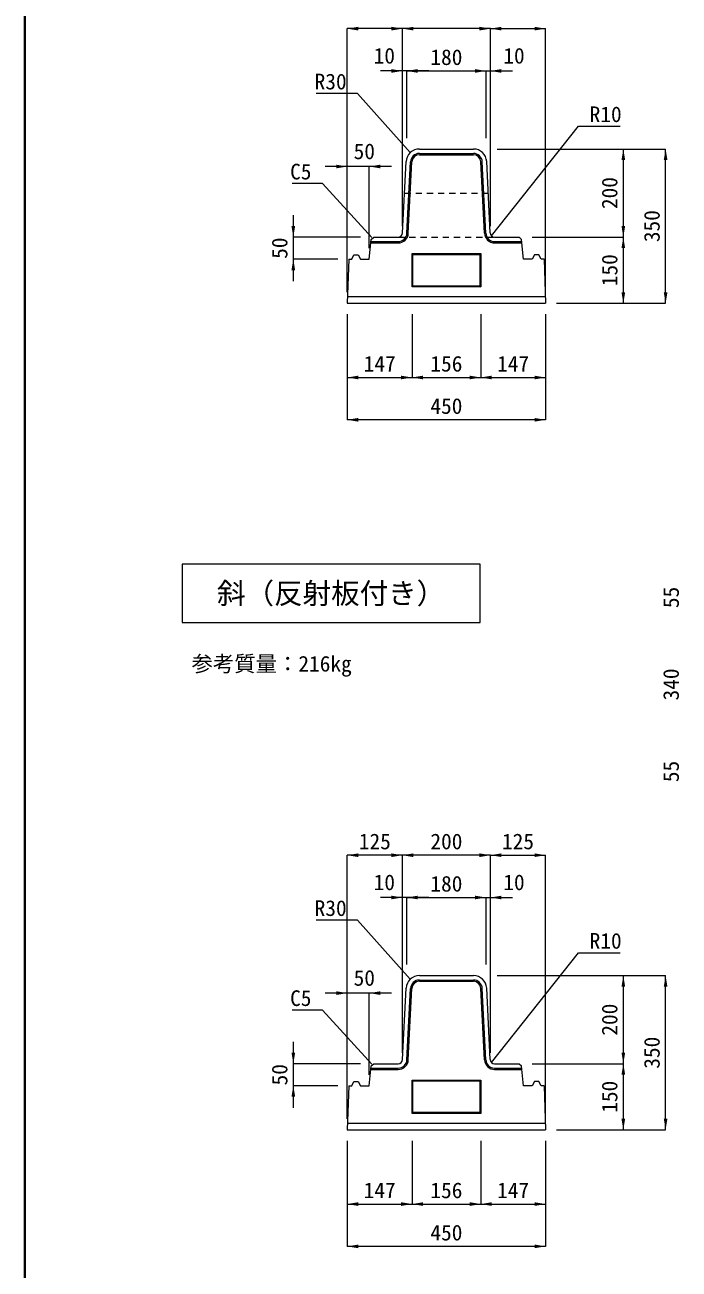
# Model space of a CAD drawing. Units: millimetres at full size, sheet at 1:25. Extents: x 19044 to 37689, y -9270 to 9420.
# Drawn here: x 26074 to 27560, y -7201 to -4377 of the extents above; entities that cross this region are included whole.
import ezdxf
from ezdxf.enums import TextEntityAlignment as Align

# ---------------------------------------------------------------- set-up
doc = ezdxf.new("R2010")
doc.units = ezdxf.units.MM
doc.header["$LTSCALE"] = 25
doc.linetypes.add('USER2', pattern=[1.0125, 0.5625, -0.45])
for name, color, linetype, lineweight in [('0_2', 7, 'Continuous', 9), ('図枠', 7, 'Continuous', 5), ('寸法線', 7, 'Continuous', 9), ('引出線', 4, 'Continuous', 13), ('本体', 2, 'Continuous', 5), ('目地', 120, 'Continuous', 5)]:
    doc.layers.add(name, color=color, linetype=linetype, lineweight=lineweight)
doc.layers.add('文字', color=7, linetype='Continuous')
doc.styles.add('ＭＳ ゴシック', font='')
doc.styles.get('ＭＳ ゴシック').set_extended_font_data('MS Gothic')

# ---------------------------------------------------------------- blocks, each defined once
blk = doc.blocks.new('filled_arrow')
at = {"color": 0, "linetype": 'Continuous', "lineweight": -2}
blk.add_solid([(7.5, 1.25), (0, 0), (7.5, -1.25)], dxfattribs=at)

msp = doc.modelspace()

# ---------------------------------------------------------------- linework, layer by layer
at = {"layer": '0_2', "color": 1, "lineweight": 13}
msp.add_lwpolyline([(27107.8, -5600.8), (26431.18, -5600.8), (26431.18, -5732.86), (27107.8, -5732.86)], close=True, dxfattribs=at)
at = {"layer": '図枠', "lineweight": 40}
msp.add_line((26074.19, -9119.87), (26074.19, -869.87), dxfattribs=at)
at = {"layer": '寸法線', "lineweight": 13}
for p, q in [((26931.26, -4385.26), (26806.26, -4385.26)), ((26806.26, -4983.48), (26806.26, -4385.26)), ((27131.26, -4385.26), (26931.26, -4385.26)), ((26931.26, -4833.48), (26931.26, -4385.26)), ((26931.26, -4833.48), (26931.26, -4385.26)), ((27131.26, -4833.48), (27131.26, -4385.26)), ((27131.26, -4385.26), (27256.26, -4385.26)), ((27131.26, -4833.48), (27131.26, -4385.26)), ((27256.26, -4983.48), (27256.26, -4385.26)), ((26991.26, -4481.26), (26881.26, -4481.26)), ((26931.26, -4833.48), (26931.26, -4481.26)), ((26941.26, -4633.48), (26941.26, -4481.26)), ((26941.26, -4481.26), (27121.26, -4481.26)), ((26941.26, -4633.48), (26941.26, -4481.26)), ((27071.26, -4481.26), (27181.26, -4481.26)), ((27121.26, -4633.48), (27121.26, -4481.26)), ((27121.26, -4633.48), (27121.26, -4481.26)), ((27131.26, -4833.48), (27131.26, -4481.26)), ((27146.26, -4658.48), (27432.95, -4658.48)), ((27146.26, -4658.48), (27528.95, -4658.48)), ((27432.95, -4658.48), (27432.95, -4858.48)), ((27528.95, -5008.48), (27528.95, -4658.48)), ((26906.26, -4698.2), (26756.26, -4698.2)), ((26806.26, -4983.48), (26806.26, -4698.2)), ((26856.26, -4883.48), (26856.26, -4698.2)), ((26683.7, -4808.48), (26683.7, -4958.48)), ((26836.26, -4858.48), (26683.7, -4858.48)), ((27226.26, -4858.48), (27432.95, -4858.48)), ((27226.26, -4858.48), (27432.95, -4858.48)), ((27432.95, -4858.48), (27432.95, -5008.48)), ((26784.6, -4908.48), (26683.7, -4908.48)), ((27281.26, -5008.48), (27432.95, -5008.48)), ((27281.26, -5008.48), (27528.95, -5008.48)), ((26806.26, -5033.48), (26806.26, -5177.02)), ((26806.26, -5033.48), (26806.26, -5273.02)), ((26953.26, -5033.48), (26953.26, -5177.02)), ((26953.26, -5033.48), (26953.26, -5177.02)), ((27109.26, -5033.48), (27109.26, -5177.02)), ((27109.26, -5033.48), (27109.26, -5177.02)), ((27256.26, -5033.48), (27256.26, -5273.02)), ((27256.26, -5033.48), (27256.26, -5177.02)), ((26806.26, -5177.02), (26953.26, -5177.02)), ((26953.26, -5177.02), (27109.26, -5177.02)), ((27109.26, -5177.02), (27256.26, -5177.02)), ((27256.26, -5273.02), (26806.26, -5273.02)), ((26931.26, -6261.17), (26806.26, -6261.17)), ((26806.26, -6859.39), (26806.26, -6261.17)), ((27131.26, -6261.17), (26931.26, -6261.17)), ((26931.26, -6709.39), (26931.26, -6261.17)), ((26931.26, -6709.39), (26931.26, -6261.17)), ((27131.26, -6709.39), (27131.26, -6261.17)), ((27131.26, -6261.17), (27256.26, -6261.17)), ((27131.26, -6709.39), (27131.26, -6261.17)), ((27256.26, -6859.39), (27256.26, -6261.17)), ((26991.26, -6357.17), (26881.26, -6357.17)), ((26931.26, -6709.39), (26931.26, -6357.17)), ((26941.26, -6509.39), (26941.26, -6357.17)), ((26941.26, -6357.17), (27121.26, -6357.17)), ((26941.26, -6509.39), (26941.26, -6357.17)), ((27071.26, -6357.17), (27181.26, -6357.17)), ((27121.26, -6509.39), (27121.26, -6357.17)), ((27121.26, -6509.39), (27121.26, -6357.17)), ((27131.26, -6709.39), (27131.26, -6357.17)), ((27146.26, -6534.39), (27432.95, -6534.39)), ((27146.26, -6534.39), (27528.95, -6534.39)), ((27432.95, -6534.39), (27432.95, -6734.39)), ((27528.95, -6884.39), (27528.95, -6534.39)), ((26906.26, -6574.11), (26756.26, -6574.11)), ((26806.26, -6859.39), (26806.26, -6574.11)), ((26856.26, -6759.39), (26856.26, -6574.11)), ((26683.7, -6684.39), (26683.7, -6834.39)), ((26836.26, -6734.39), (26683.7, -6734.39)), ((27226.26, -6734.39), (27432.95, -6734.39)), ((27226.26, -6734.39), (27432.95, -6734.39)), ((27432.95, -6734.39), (27432.95, -6884.39)), ((26784.6, -6784.39), (26683.7, -6784.39)), ((27281.26, -6884.39), (27432.95, -6884.39)), ((27281.26, -6884.39), (27528.95, -6884.39)), ((26806.26, -6909.39), (26806.26, -7052.93)), ((26806.26, -6909.39), (26806.26, -7148.93)), ((26953.26, -6909.39), (26953.26, -7052.93)), ((26953.26, -6909.39), (26953.26, -7052.93)), ((27109.26, -6909.39), (27109.26, -7052.93)), ((27109.26, -6909.39), (27109.26, -7052.93)), ((27256.26, -6909.39), (27256.26, -7148.93)), ((27256.26, -6909.39), (27256.26, -7052.93)), ((26806.26, -7052.93), (26953.26, -7052.93)), ((26953.26, -7052.93), (27109.26, -7052.93)), ((27109.26, -7052.93), (27256.26, -7052.93)), ((27256.26, -7148.93), (26806.26, -7148.93))]:
    msp.add_line(p, q, dxfattribs=at)
at = {"layer": '引出線'}
for points in [[(26949.12, -4666.74), (26829.75, -4532.53), (26735.84, -4532.53)], [(27133.88, -4855.72), (27331.52, -4606.84), (27425.43, -4606.84)], [(26861.97, -4859.25), (26749.84, -4736.88), (26680.86, -4736.88)], [(26949.12, -6542.65), (26829.75, -6408.44), (26735.84, -6408.44)], [(27133.88, -6731.63), (27331.52, -6482.75), (27425.43, -6482.75)], [(26861.97, -6735.16), (26749.84, -6612.79), (26680.86, -6612.79)]]:
    msp.add_lwpolyline(points, dxfattribs=at)
at = {"layer": '本体', "lineweight": 13}
for p, q in [((26969.8, -4658.48), (27092.73, -4658.48)), ((26931.74, -4848.97), (26939.84, -4686.98)), ((27130.79, -4848.97), (27122.69, -4686.98)), ((26856.26, -4908.48), (26860.77, -4863.45)), ((26860.77, -4863.45), (26866.26, -4858.48)), ((26866.26, -4858.48), (26921.75, -4858.48)), ((27140.78, -4858.48), (27196.26, -4858.48)), ((27196.26, -4858.48), (27201.76, -4863.45)), ((27206.26, -4908.48), (27201.76, -4863.45)), ((26809.6, -4908.48), (26806.26, -5008.48)), ((26809.6, -4908.48), (26816.26, -4908.48)), ((26816.26, -4908.48), (26821.26, -4898.48)), ((26821.26, -4898.48), (26831.26, -4898.48)), ((26831.26, -4898.48), (26836.26, -4908.48)), ((26836.26, -4908.48), (26856.26, -4908.48)), ((27226.26, -4908.48), (27206.26, -4908.48)), ((27231.26, -4898.48), (27226.26, -4908.48)), ((27241.26, -4898.48), (27231.26, -4898.48)), ((27246.26, -4908.48), (27241.26, -4898.48)), ((27252.93, -4908.48), (27246.26, -4908.48)), ((27252.93, -4908.48), (27256.26, -5008.48)), ((26806.26, -5008.48), (27256.26, -5008.48)), ((26969.8, -6534.39), (27092.73, -6534.39)), ((26931.74, -6724.89), (26939.84, -6562.89)), ((27130.79, -6724.89), (27122.69, -6562.89)), ((26856.26, -6784.39), (26860.77, -6739.36)), ((26860.77, -6739.36), (26866.26, -6734.39)), ((26866.26, -6734.39), (26921.75, -6734.39)), ((27140.78, -6734.39), (27196.26, -6734.39)), ((27196.26, -6734.39), (27201.76, -6739.36)), ((27206.26, -6784.39), (27201.76, -6739.36)), ((26816.26, -6784.39), (26821.26, -6774.39)), ((26821.26, -6774.39), (26831.26, -6774.39)), ((26831.26, -6774.39), (26836.26, -6784.39)), ((27231.26, -6774.39), (27226.26, -6784.39)), ((27241.26, -6774.39), (27231.26, -6774.39)), ((27246.26, -6784.39), (27241.26, -6774.39)), ((26809.6, -6784.39), (26806.26, -6884.39)), ((26809.6, -6784.39), (26816.26, -6784.39)), ((26836.26, -6784.39), (26856.26, -6784.39)), ((27226.26, -6784.39), (27206.26, -6784.39)), ((27252.93, -6784.39), (27246.26, -6784.39)), ((27252.93, -6784.39), (27256.26, -6884.39)), ((26806.26, -6884.39), (27256.26, -6884.39))]:
    msp.add_line(p, q, dxfattribs=at)
at = {"layer": '本体', "linetype": 'USER2', "lineweight": 13}
for p, q in [((26936.26, -4758.48), (27126.26, -4758.48)), ((26921.75, -4858.48), (27140.78, -4858.48))]:
    msp.add_line(p, q, dxfattribs=at)
at = {"layer": '本体', "lineweight": 9}
for p, q in [((26806.76, -4993.48), (27255.76, -4993.48)), ((26806.76, -6869.39), (27255.76, -6869.39))]:
    msp.add_line(p, q, dxfattribs=at)
at = {"layer": '本体', "lineweight": 13}
for centre, radius, start, end in [((26969.8, -4688.48), 30, 90, 177.13759), ((27092.73, -4688.48), 30, 2.86241, 90), ((26921.75, -4848.48), 10, 270, 357.13759), ((27140.78, -4848.48), 10, 182.86241, 270), ((26969.8, -6564.39), 30, 90, 177.13759), ((27092.73, -6564.39), 30, 2.86241, 90), ((26921.75, -6724.39), 10, 270, 357.13759), ((27140.78, -6724.39), 10, 182.86241, 270)]:
    msp.add_arc(centre, radius, start, end, dxfattribs=at)
at = {"layer": '目地'}
for p, q in [((26969.8, -4668.48), (27092.73, -4668.48)), ((26969.8, -4671.48), (27092.73, -4671.48)), ((26941.73, -4849.47), (26949.83, -4687.48)), ((26944.72, -4849.62), (26952.82, -4687.63)), ((27117.81, -4849.62), (27109.71, -4687.63)), ((27120.8, -4849.47), (27112.7, -4687.48)), ((26859.96, -4871.48), (26921.75, -4871.48)), ((26860.26, -4868.48), (26921.75, -4868.48)), ((27140.78, -4868.48), (27202.26, -4868.48)), ((27140.78, -4871.48), (27202.56, -4871.48)), ((26953.26, -4895.48), (26955.26, -4897.48)), ((26953.26, -4971.48), (26953.26, -4895.48)), ((26953.26, -4895.48), (27109.26, -4895.48)), ((26955.26, -4969.48), (26955.26, -4897.48)), ((26955.26, -4897.48), (27107.26, -4897.48)), ((27107.26, -4897.48), (27109.26, -4895.48)), ((27107.26, -4897.48), (27107.26, -4969.48)), ((27109.26, -4895.48), (27109.26, -4971.48)), ((26955.26, -4969.48), (26953.26, -4971.48)), ((27107.26, -4969.48), (26955.26, -4969.48)), ((27107.26, -4969.48), (27109.26, -4971.48)), ((27109.26, -4971.48), (26953.26, -4971.48)), ((26969.8, -6544.39), (27092.73, -6544.39)), ((26969.8, -6547.39), (27092.73, -6547.39)), ((26941.73, -6725.39), (26949.83, -6563.39)), ((26944.72, -6725.54), (26952.82, -6563.54)), ((27117.81, -6725.54), (27109.71, -6563.54)), ((27120.8, -6725.39), (27112.7, -6563.39)), ((26859.96, -6747.39), (26921.75, -6747.39)), ((26860.26, -6744.39), (26921.75, -6744.39)), ((27140.78, -6744.39), (27202.26, -6744.39)), ((27140.78, -6747.39), (27202.56, -6747.39)), ((26953.26, -6771.39), (26955.26, -6773.39)), ((26953.26, -6847.39), (26953.26, -6771.39)), ((26953.26, -6771.39), (27109.26, -6771.39)), ((26955.26, -6845.39), (26955.26, -6773.39)), ((26955.26, -6773.39), (27107.26, -6773.39)), ((27107.26, -6773.39), (27109.26, -6771.39)), ((27107.26, -6773.39), (27107.26, -6845.39)), ((27109.26, -6771.39), (27109.26, -6847.39)), ((26955.26, -6845.39), (26953.26, -6847.39)), ((27109.26, -6847.39), (26953.26, -6847.39)), ((27107.26, -6845.39), (26955.26, -6845.39)), ((27107.26, -6845.39), (27109.26, -6847.39))]:
    msp.add_line(p, q, dxfattribs=at)
for centre, radius, start, end in [((26969.8, -4688.48), 20, 90, 177.13759), ((26969.8, -4688.48), 17, 90, 177.13759), ((27092.73, -4688.48), 20, 2.86241, 90), ((27092.73, -4688.48), 17, 2.86241, 90), ((26921.75, -4848.48), 20, 270, 357.13759), ((26921.75, -4848.48), 23, 270, 357.13759), ((27140.78, -4848.48), 23, 182.86241, 270), ((27140.78, -4848.48), 20, 182.86241, 270), ((26969.8, -6564.39), 20, 90, 177.13759), ((26969.8, -6564.39), 17, 90, 177.13759), ((27092.73, -6564.39), 20, 2.86241, 90), ((27092.73, -6564.39), 17, 2.86241, 90), ((26921.75, -6724.39), 20, 270, 357.13759), ((26921.75, -6724.39), 23, 270, 357.13759), ((27140.78, -6724.39), 23, 182.86241, 270), ((27140.78, -6724.39), 20, 182.86241, 270)]:
    msp.add_arc(centre, radius, start, end, dxfattribs=at)

# ---------------------------------------------------------------- block references
at = {"layer": '寸法線', "lineweight": 13, "xscale": 3.33, "yscale": 3.33}
for p in [(26806.26, -4385.26), (26931.26, -4385.26), (27131.26, -4385.26), (26941.26, -4481.26), (26941.26, -4481.26), (27131.26, -4481.26), (26856.26, -4698.2), (26806.26, -5177.02), (26953.26, -5177.02), (27109.26, -5177.02), (26806.26, -5273.02), (26806.26, -6261.17), (26931.26, -6261.17), (27131.26, -6261.17), (26941.26, -6357.17), (26941.26, -6357.17), (27131.26, -6357.17), (26856.26, -6574.11), (26806.26, -7052.93), (26953.26, -7052.93), (27109.26, -7052.93), (26806.26, -7148.93)]:
    msp.add_blockref('filled_arrow', p, dxfattribs=at)
for p, rotation in [((26931.26, -4385.26), 180), ((27131.26, -4385.26), 180), ((27256.26, -4385.26), 180), ((26931.26, -4481.26), 180), ((27121.26, -4481.26), 180), ((27121.26, -4481.26), 180), ((27432.95, -4658.48), 270), ((27528.95, -4658.48), 270), ((26806.26, -4698.2), 180), ((26683.7, -4858.48), 90), ((27432.95, -4858.48), 90), ((27432.95, -4858.48), 270), ((26683.7, -4908.48), 270), ((27432.95, -5008.48), 90), ((27528.95, -5008.48), 90), ((26953.26, -5177.02), 180), ((27109.26, -5177.02), 180), ((27256.26, -5177.02), 180), ((27256.26, -5273.02), 180), ((26931.26, -6261.17), 180), ((27131.26, -6261.17), 180), ((27256.26, -6261.17), 180), ((26931.26, -6357.17), 180), ((27121.26, -6357.17), 180), ((27121.26, -6357.17), 180), ((27432.95, -6534.39), 270), ((27528.95, -6534.39), 270), ((26806.26, -6574.11), 180), ((26683.7, -6734.39), 90), ((27432.95, -6734.39), 90), ((27432.95, -6734.39), 270), ((26683.7, -6784.39), 270), ((27432.95, -6884.39), 90), ((27528.95, -6884.39), 90), ((26953.26, -7052.93), 180), ((27109.26, -7052.93), 180), ((27256.26, -7052.93), 180), ((27256.26, -7148.93), 180)]:
    msp.add_blockref('filled_arrow', p, dxfattribs=dict(at, rotation=rotation))
at = {"layer": '引出線', "xscale": 0.133, "yscale": 0.133}
for p, rotation in [((26949.12, -4666.74), 131.7), ((27133.88, -4855.72), 51.5), ((26861.97, -4859.25), 132.5), ((26949.12, -6542.65), 131.7), ((26861.97, -6735.16), 132.5), ((27133.88, -6731.63), 51.5)]:
    msp.add_blockref('filled_arrow', p, dxfattribs=dict(at, rotation=rotation))

# ---------------------------------------------------------------- texts
at = {"layer": '寸法線', "style": 'ＭＳ ゴシック'}
for s, p in [('10', (26890.3, -4446.76)), ('180', (27031.26, -4450.01)), ('10', (27184.69, -4446.76)), ('50', (26844.82, -4663.7)), ('147', (26879.76, -5145.77)), ('156', (27031.26, -5145.77)), ('147', (27182.76, -5145.77)), ('450', (27031.26, -5241.77)), ('125', (26868.76, -6229.92)), ('200', (27031.26, -6229.92)), ('125', (27193.76, -6229.92)), ('10', (26890.3, -6322.67)), ('180', (27031.26, -6325.92)), ('10', (27184.69, -6322.67)), ('50', (26844.82, -6539.61)), ('147', (26879.76, -7021.68)), ('156', (27031.26, -7021.68)), ('147', (27182.76, -7021.68)), ('450', (27031.26, -7117.68))]:
    msp.add_text(s, height=35.6, dxfattribs=at).set_placement(p, align=Align.MIDDLE_CENTER)
for s, p in [('200', (27401.7, -4758.48)), ('350', (27497.7, -4833.48)), ('50', (26652.45, -4883.48)), ('150', (27401.7, -4933.48)), ('55', (27541.25, -5676.17)), ('340', (27541.25, -5873.67)), ('55', (27541.25, -6071.17)), ('200', (27401.7, -6634.39)), ('350', (27497.7, -6709.39)), ('50', (26652.45, -6759.39)), ('150', (27401.7, -6809.39))]:
    msp.add_text(s, height=35.6, rotation=90, dxfattribs=at).set_placement(p, align=Align.MIDDLE_CENTER)
at = {"layer": '引出線', "style": 'ＭＳ ゴシック'}
for s, p in [('R30', (26804.75, -4487.53)), ('C5', (26724.84, -4691.88)), ('R30', (26804.75, -6363.44)), ('C5', (26724.84, -6567.79))]:
    msp.add_text(s, height=35.6, dxfattribs=at).set_placement(p, align=Align.TOP_RIGHT)
for p in [(27356.52, -4561.84), (27356.52, -6437.75)]:
    msp.add_text('R10', height=35.6, dxfattribs=at).set_placement(p, align=Align.TOP_LEFT)
at = {"layer": '文字', "style": 'ＭＳ ゴシック'}
msp.add_text('斜（反射板付き）', height=47.47, dxfattribs=at).set_placement((26769.49, -5666.83), align=Align.MIDDLE_CENTER)
msp.add_text('参考質量：216kg', height=35.6, dxfattribs=at).set_placement((26452.42, -5826.59), align=Align.MIDDLE_LEFT)

doc.saveas('drawing.dxf')
